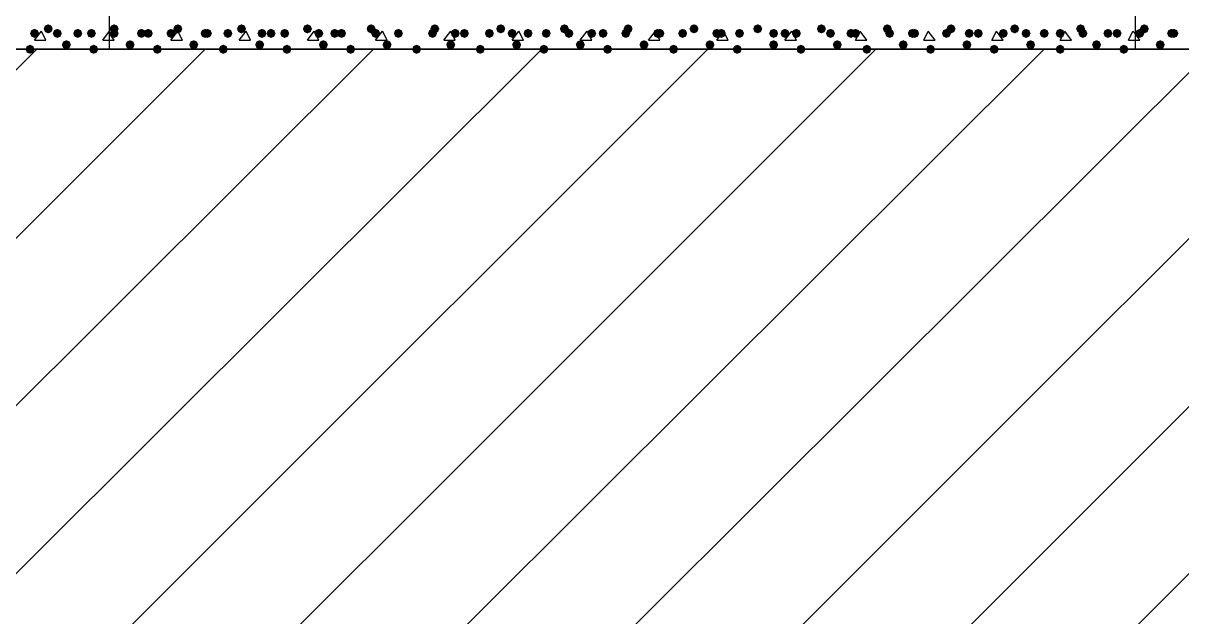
# Model space of a CAD drawing. Header units: millimetres. Extents: x 0 to 420, y 0 to 297.
# Drawn here: x 130.77 to 152.34, y 188.56 to 199.62 of the extents above; entities that cross this region are included whole.
import ezdxf

# ---------------------------------------------------------------- set-up
doc = ezdxf.new("R2010")
doc.units = ezdxf.units.MM
doc.layers.get('0').update_dxf_attribs({"linetype": 'CONTINUOUS'})

msp = doc.modelspace()

# ---------------------------------------------------------------- hatches: boundary and pattern name
at = {"true_color": 0x000007}
for points in [[(131.064, 199.432333), (131.039129, 199.372537), (130.979333, 199.347667), (130.919538, 199.372537), (130.894667, 199.432333), (130.919537, 199.492129), (130.979333, 199.517), (131.039129, 199.492129)], [(131.318, 199.517), (131.293129, 199.457204), (131.233333, 199.432333), (131.173537, 199.457204), (131.148667, 199.517), (131.173537, 199.576796), (131.233333, 199.601667), (131.293129, 199.576796)], [(131.487333, 199.432333), (131.462463, 199.372537), (131.402667, 199.347667), (131.342871, 199.372537), (131.318, 199.432333), (131.342871, 199.492129), (131.402667, 199.517), (131.462462, 199.492129)], [(131.868333, 199.432333), (131.843463, 199.372537), (131.783667, 199.347667), (131.723871, 199.372537), (131.699, 199.432333), (131.723871, 199.492129), (131.783667, 199.517), (131.843462, 199.492129)], [(132.122333, 199.432333), (132.097463, 199.372537), (132.037667, 199.347667), (131.977871, 199.372537), (131.953, 199.432333), (131.977871, 199.492129), (132.037667, 199.517), (132.097462, 199.492129)], [(151.638, 199.432333), (151.613129, 199.372537), (151.553333, 199.347667), (151.493538, 199.372537), (151.468667, 199.432333), (151.493537, 199.492129), (151.553333, 199.517), (151.613129, 199.492129)], [(151.722667, 199.517), (151.697796, 199.457204), (151.638, 199.432333), (151.578204, 199.457204), (151.553333, 199.517), (151.578204, 199.576796), (151.638, 199.601667), (151.697796, 199.576796)], [(152.230667, 199.432333), (152.205796, 199.372537), (152.146, 199.347667), (152.086204, 199.372537), (152.061333, 199.432333), (152.086204, 199.492129), (152.146, 199.517), (152.205796, 199.492129)], [(152.273, 199.432333), (152.248129, 199.372537), (152.188333, 199.347667), (152.128537, 199.372537), (152.103667, 199.432333), (152.128537, 199.492129), (152.188333, 199.517), (152.248129, 199.492129)], [(131.656667, 199.220667), (131.631796, 199.160871), (131.572, 199.136), (131.512204, 199.160871), (131.487333, 199.220667), (131.512204, 199.280462), (131.572, 199.305333), (131.631796, 199.280463)], [(152.019, 199.220667), (151.994129, 199.160871), (151.934333, 199.136), (151.874538, 199.160871), (151.849667, 199.220667), (151.874537, 199.280462), (151.934333, 199.305333), (151.994129, 199.280463)], [(130.979333, 199.136), (130.954462, 199.076204), (130.894667, 199.051333), (130.834871, 199.076204), (130.81, 199.136), (130.834871, 199.195796), (130.894667, 199.220667), (130.954462, 199.195796)], [(132.164667, 199.136), (132.139796, 199.076204), (132.08, 199.051333), (132.020204, 199.076204), (131.995333, 199.136), (132.020204, 199.195796), (132.08, 199.220667), (132.139796, 199.195796)]]:
    msp.add_hatch(color=0, dxfattribs=at).paths.add_polyline_path(points, flags=0)
at = {"true_color": 0x000008}
for points in [[(132.545667, 199.517), (132.520796, 199.457204), (132.461, 199.432333), (132.401204, 199.457204), (132.376333, 199.517), (132.401204, 199.576796), (132.461, 199.601667), (132.520796, 199.576796)], [(132.545667, 199.432333), (132.520796, 199.372537), (132.461, 199.347667), (132.401204, 199.372537), (132.376333, 199.432333), (132.401204, 199.492129), (132.461, 199.517), (132.520796, 199.492129)], [(133.053667, 199.432333), (133.028796, 199.372537), (132.969, 199.347667), (132.909204, 199.372537), (132.884333, 199.432333), (132.909204, 199.492129), (132.969, 199.517), (133.028796, 199.492129)], [(133.180667, 199.432333), (133.155796, 199.372537), (133.096, 199.347667), (133.036204, 199.372537), (133.011333, 199.432333), (133.036204, 199.492129), (133.096, 199.517), (133.155796, 199.492129)], [(133.604, 199.432333), (133.579129, 199.372537), (133.519333, 199.347667), (133.459538, 199.372537), (133.434667, 199.432333), (133.459537, 199.492129), (133.519333, 199.517), (133.579129, 199.492129)], [(133.731, 199.517), (133.706129, 199.457204), (133.646333, 199.432333), (133.586538, 199.457204), (133.561667, 199.517), (133.586537, 199.576796), (133.646333, 199.601667), (133.706129, 199.576796)], [(134.239, 199.432333), (134.214129, 199.372537), (134.154333, 199.347667), (134.094538, 199.372537), (134.069667, 199.432333), (134.094537, 199.492129), (134.154333, 199.517), (134.214129, 199.492129)], [(134.281333, 199.432333), (134.256463, 199.372537), (134.196667, 199.347667), (134.136871, 199.372537), (134.112, 199.432333), (134.136871, 199.492129), (134.196667, 199.517), (134.256462, 199.492129)], [(134.662333, 199.432333), (134.637463, 199.372537), (134.577667, 199.347667), (134.517871, 199.372537), (134.493, 199.432333), (134.517871, 199.492129), (134.577667, 199.517), (134.637462, 199.492129)], [(134.916333, 199.517), (134.891462, 199.457204), (134.831667, 199.432333), (134.771871, 199.457204), (134.747, 199.517), (134.771871, 199.576796), (134.831667, 199.601667), (134.891462, 199.576796)], [(135.297333, 199.432333), (135.272463, 199.372537), (135.212667, 199.347667), (135.152871, 199.372537), (135.128, 199.432333), (135.152871, 199.492129), (135.212667, 199.517), (135.272462, 199.492129)], [(135.466667, 199.432333), (135.441796, 199.372537), (135.382, 199.347667), (135.322204, 199.372537), (135.297333, 199.432333), (135.322204, 199.492129), (135.382, 199.517), (135.441796, 199.492129)], [(135.720667, 199.432333), (135.695796, 199.372537), (135.636, 199.347667), (135.576204, 199.372537), (135.551333, 199.432333), (135.576204, 199.492129), (135.636, 199.517), (135.695796, 199.492129)], [(136.144, 199.517), (136.119129, 199.457204), (136.059333, 199.432333), (135.999538, 199.457204), (135.974667, 199.517), (135.999537, 199.576796), (136.059333, 199.601667), (136.119129, 199.576796)], [(136.355667, 199.432333), (136.330796, 199.372537), (136.271, 199.347667), (136.211204, 199.372537), (136.186333, 199.432333), (136.211204, 199.492129), (136.271, 199.517), (136.330796, 199.492129)], [(136.652, 199.432333), (136.627129, 199.372537), (136.567333, 199.347667), (136.507538, 199.372537), (136.482667, 199.432333), (136.507537, 199.492129), (136.567333, 199.517), (136.627129, 199.492129)], [(136.779, 199.432333), (136.754129, 199.372537), (136.694333, 199.347667), (136.634537, 199.372537), (136.609667, 199.432333), (136.634537, 199.492129), (136.694333, 199.517), (136.754129, 199.492129)], [(137.329333, 199.517), (137.304463, 199.457204), (137.244667, 199.432333), (137.184871, 199.457204), (137.16, 199.517), (137.184871, 199.576796), (137.244667, 199.601667), (137.304462, 199.576796)], [(137.414, 199.432333), (137.389129, 199.372537), (137.329333, 199.347667), (137.269538, 199.372537), (137.244667, 199.432333), (137.269537, 199.492129), (137.329333, 199.517), (137.389129, 199.492129)], [(137.837333, 199.432333), (137.812463, 199.372537), (137.752667, 199.347667), (137.692871, 199.372537), (137.668, 199.432333), (137.692871, 199.492129), (137.752667, 199.517), (137.812462, 199.492129)], [(137.837333, 199.432333), (137.812463, 199.372537), (137.752667, 199.347667), (137.692871, 199.372537), (137.668, 199.432333), (137.692871, 199.492129), (137.752667, 199.517), (137.812462, 199.492129)], [(138.472333, 199.432333), (138.447463, 199.372537), (138.387667, 199.347667), (138.327871, 199.372537), (138.303, 199.432333), (138.327871, 199.492129), (138.387667, 199.517), (138.447462, 199.492129)], [(138.514667, 199.517), (138.489796, 199.457204), (138.43, 199.432333), (138.370204, 199.457204), (138.345333, 199.517), (138.370204, 199.576796), (138.43, 199.601667), (138.489796, 199.576796)], [(138.895667, 199.432333), (138.870796, 199.372537), (138.811, 199.347667), (138.751204, 199.372537), (138.726333, 199.432333), (138.751204, 199.492129), (138.811, 199.517), (138.870796, 199.492129)], [(139.065, 199.432333), (139.040129, 199.372537), (138.980333, 199.347667), (138.920537, 199.372537), (138.895667, 199.432333), (138.920537, 199.492129), (138.980333, 199.517), (139.040129, 199.492129)], [(139.530667, 199.432333), (139.505796, 199.372537), (139.446, 199.347667), (139.386204, 199.372537), (139.361333, 199.432333), (139.386204, 199.492129), (139.446, 199.517), (139.505796, 199.492129)], [(139.742333, 199.517), (139.717463, 199.457204), (139.657667, 199.432333), (139.597871, 199.457204), (139.573, 199.517), (139.597871, 199.576796), (139.657667, 199.601667), (139.717462, 199.576796)], [(139.954, 199.432333), (139.929129, 199.372537), (139.869333, 199.347667), (139.809538, 199.372537), (139.784667, 199.432333), (139.809537, 199.492129), (139.869333, 199.517), (139.929129, 199.492129)], [(140.250333, 199.432333), (140.225463, 199.372537), (140.165667, 199.347667), (140.105871, 199.372537), (140.081, 199.432333), (140.105871, 199.492129), (140.165667, 199.517), (140.225462, 199.492129)], [(140.589, 199.432333), (140.564129, 199.372537), (140.504333, 199.347667), (140.444538, 199.372537), (140.419667, 199.432333), (140.444537, 199.492129), (140.504333, 199.517), (140.564129, 199.492129)], [(140.927667, 199.517), (140.902796, 199.457204), (140.843, 199.432333), (140.783204, 199.457204), (140.758333, 199.517), (140.783204, 199.576796), (140.843, 199.601667), (140.902796, 199.576796)], [(141.012333, 199.432333), (140.987462, 199.372537), (140.927667, 199.347667), (140.867871, 199.372537), (140.843, 199.432333), (140.867871, 199.492129), (140.927667, 199.517), (140.987462, 199.492129)], [(141.435667, 199.432333), (141.410796, 199.372537), (141.351, 199.347667), (141.291204, 199.372537), (141.266333, 199.432333), (141.291204, 199.492129), (141.351, 199.517), (141.410796, 199.492129)], [(141.647333, 199.432333), (141.622463, 199.372537), (141.562667, 199.347667), (141.502871, 199.372537), (141.478, 199.432333), (141.502871, 199.492129), (141.562667, 199.517), (141.622462, 199.492129)], [(142.070667, 199.432333), (142.045796, 199.372537), (141.986, 199.347667), (141.926204, 199.372537), (141.901333, 199.432333), (141.926204, 199.492129), (141.986, 199.517), (142.045796, 199.492129)], [(142.113, 199.517), (142.088129, 199.457204), (142.028333, 199.432333), (141.968538, 199.457204), (141.943667, 199.517), (141.968537, 199.576796), (142.028333, 199.601667), (142.088129, 199.576796)], [(142.663333, 199.432333), (142.638463, 199.372537), (142.578667, 199.347667), (142.518871, 199.372537), (142.494, 199.432333), (142.518871, 199.492129), (142.578667, 199.517), (142.638462, 199.492129)], [(142.705667, 199.432333), (142.680796, 199.372537), (142.621, 199.347667), (142.561204, 199.372537), (142.536333, 199.432333), (142.561204, 199.492129), (142.621, 199.517), (142.680796, 199.492129)], [(143.129, 199.432333), (143.104129, 199.372537), (143.044333, 199.347667), (142.984537, 199.372537), (142.959667, 199.432333), (142.984537, 199.492129), (143.044333, 199.517), (143.104129, 199.492129)], [(143.340667, 199.517), (143.315796, 199.457204), (143.256, 199.432333), (143.196204, 199.457204), (143.171333, 199.517), (143.196204, 199.576796), (143.256, 199.601667), (143.315796, 199.576796)], [(143.764, 199.432333), (143.739129, 199.372537), (143.679333, 199.347667), (143.619538, 199.372537), (143.594667, 199.432333), (143.619537, 199.492129), (143.679333, 199.517), (143.739129, 199.492129)], [(143.848667, 199.432333), (143.823796, 199.372537), (143.764, 199.347667), (143.704204, 199.372537), (143.679333, 199.432333), (143.704204, 199.492129), (143.764, 199.517), (143.823796, 199.492129)], [(144.187333, 199.432333), (144.162463, 199.372537), (144.102667, 199.347667), (144.042871, 199.372537), (144.018, 199.432333), (144.042871, 199.492129), (144.102667, 199.517), (144.162462, 199.492129)], [(144.526, 199.517), (144.501129, 199.457204), (144.441333, 199.432333), (144.381538, 199.457204), (144.356667, 199.517), (144.381537, 199.576796), (144.441333, 199.601667), (144.501129, 199.576796)], [(144.822333, 199.432333), (144.797462, 199.372537), (144.737667, 199.347667), (144.677871, 199.372537), (144.653, 199.432333), (144.677871, 199.492129), (144.737667, 199.517), (144.797462, 199.492129)], [(145.034, 199.432333), (145.009129, 199.372537), (144.949333, 199.347667), (144.889538, 199.372537), (144.864667, 199.432333), (144.889537, 199.492129), (144.949333, 199.517), (145.009129, 199.492129)], [(145.245667, 199.432333), (145.220796, 199.372537), (145.161, 199.347667), (145.101204, 199.372537), (145.076333, 199.432333), (145.101204, 199.492129), (145.161, 199.517), (145.220796, 199.492129)], [(145.711333, 199.517), (145.686462, 199.457204), (145.626667, 199.432333), (145.566871, 199.457204), (145.542, 199.517), (145.566871, 199.576796), (145.626667, 199.601667), (145.686462, 199.576796)], [(145.880667, 199.432333), (145.855796, 199.372537), (145.796, 199.347667), (145.736204, 199.372537), (145.711333, 199.432333), (145.736204, 199.492129), (145.796, 199.517), (145.855796, 199.492129)], [(146.261667, 199.432333), (146.236796, 199.372537), (146.177, 199.347667), (146.117204, 199.372537), (146.092333, 199.432333), (146.117204, 199.492129), (146.177, 199.517), (146.236796, 199.492129)], [(146.346333, 199.432333), (146.321463, 199.372537), (146.261667, 199.347667), (146.201871, 199.372537), (146.177, 199.432333), (146.201871, 199.492129), (146.261667, 199.517), (146.321462, 199.492129)], [(146.939, 199.517), (146.914129, 199.457204), (146.854333, 199.432333), (146.794537, 199.457204), (146.769667, 199.517), (146.794537, 199.576796), (146.854333, 199.601667), (146.914129, 199.576796)], [(146.981333, 199.432333), (146.956462, 199.372537), (146.896667, 199.347667), (146.836871, 199.372537), (146.812, 199.432333), (146.836871, 199.492129), (146.896667, 199.517), (146.956462, 199.492129)], [(147.404667, 199.432333), (147.379796, 199.372537), (147.32, 199.347667), (147.260204, 199.372537), (147.235333, 199.432333), (147.260204, 199.492129), (147.32, 199.517), (147.379796, 199.492129)], [(147.447, 199.432333), (147.422129, 199.372537), (147.362333, 199.347667), (147.302538, 199.372537), (147.277667, 199.432333), (147.302537, 199.492129), (147.362333, 199.517), (147.422129, 199.492129)], [(148.039667, 199.432333), (148.014796, 199.372537), (147.955, 199.347667), (147.895204, 199.372537), (147.870333, 199.432333), (147.895204, 199.492129), (147.955, 199.517), (148.014796, 199.492129)], [(148.124333, 199.517), (148.099463, 199.457204), (148.039667, 199.432333), (147.979871, 199.457204), (147.955, 199.517), (147.979871, 199.576796), (148.039667, 199.601667), (148.099462, 199.576796)], [(148.463, 199.432333), (148.438129, 199.372537), (148.378333, 199.347667), (148.318537, 199.372537), (148.293667, 199.432333), (148.318537, 199.492129), (148.378333, 199.517), (148.438129, 199.492129)], [(148.632333, 199.432333), (148.607463, 199.372537), (148.547667, 199.347667), (148.487871, 199.372537), (148.463, 199.432333), (148.487871, 199.492129), (148.547667, 199.517), (148.607462, 199.492129)], [(149.098, 199.432333), (149.073129, 199.372537), (149.013333, 199.347667), (148.953537, 199.372537), (148.928667, 199.432333), (148.953537, 199.492129), (149.013333, 199.517), (149.073129, 199.492129)], [(149.309667, 199.517), (149.284796, 199.457204), (149.225, 199.432333), (149.165204, 199.457204), (149.140333, 199.517), (149.165204, 199.576796), (149.225, 199.601667), (149.284796, 199.576796)], [(149.521333, 199.432333), (149.496462, 199.372537), (149.436667, 199.347667), (149.376871, 199.372537), (149.352, 199.432333), (149.376871, 199.492129), (149.436667, 199.517), (149.496462, 199.492129)], [(149.86, 199.432333), (149.835129, 199.372537), (149.775333, 199.347667), (149.715538, 199.372537), (149.690667, 199.432333), (149.715537, 199.492129), (149.775333, 199.517), (149.835129, 199.492129)], [(150.156333, 199.432333), (150.131463, 199.372537), (150.071667, 199.347667), (150.011871, 199.372537), (149.987, 199.432333), (150.011871, 199.492129), (150.071667, 199.517), (150.131462, 199.492129)], [(150.537333, 199.517), (150.512462, 199.457204), (150.452667, 199.432333), (150.392871, 199.457204), (150.368, 199.517), (150.392871, 199.576796), (150.452667, 199.601667), (150.512462, 199.576796)], [(150.579667, 199.432333), (150.554796, 199.372537), (150.495, 199.347667), (150.435204, 199.372537), (150.410333, 199.432333), (150.435204, 199.492129), (150.495, 199.517), (150.554796, 199.492129)], [(151.045333, 199.432333), (151.020463, 199.372537), (150.960667, 199.347667), (150.900871, 199.372537), (150.876, 199.432333), (150.900871, 199.492129), (150.960667, 199.517), (151.020462, 199.492129)], [(151.214667, 199.432333), (151.189796, 199.372537), (151.13, 199.347667), (151.070204, 199.372537), (151.045333, 199.432333), (151.070204, 199.492129), (151.13, 199.517), (151.189796, 199.492129)], [(132.842, 199.220667), (132.817129, 199.160871), (132.757333, 199.136), (132.697538, 199.160871), (132.672667, 199.220667), (132.697537, 199.280462), (132.757333, 199.305333), (132.817129, 199.280463)], [(134.027333, 199.220667), (134.002463, 199.160871), (133.942667, 199.136), (133.882871, 199.160871), (133.858, 199.220667), (133.882871, 199.280462), (133.942667, 199.305333), (134.002462, 199.280463)], [(135.255, 199.220667), (135.230129, 199.160871), (135.170333, 199.136), (135.110537, 199.160871), (135.085667, 199.220667), (135.110537, 199.280462), (135.170333, 199.305333), (135.230129, 199.280463)], [(136.440333, 199.220667), (136.415463, 199.160871), (136.355667, 199.136), (136.295871, 199.160871), (136.271, 199.220667), (136.295871, 199.280462), (136.355667, 199.305333), (136.415462, 199.280463)], [(137.625667, 199.220667), (137.600796, 199.160871), (137.541, 199.136), (137.481204, 199.160871), (137.456333, 199.220667), (137.481204, 199.280462), (137.541, 199.305333), (137.600796, 199.280463)], [(138.811, 199.220667), (138.786129, 199.160871), (138.726333, 199.136), (138.666538, 199.160871), (138.641667, 199.220667), (138.666537, 199.280462), (138.726333, 199.305333), (138.786129, 199.280463)], [(140.038667, 199.220667), (140.013796, 199.160871), (139.954, 199.136), (139.894204, 199.160871), (139.869333, 199.220667), (139.894204, 199.280462), (139.954, 199.305333), (140.013796, 199.280463)], [(141.224, 199.220667), (141.199129, 199.160871), (141.139333, 199.136), (141.079537, 199.160871), (141.054667, 199.220667), (141.079537, 199.280462), (141.139333, 199.305333), (141.199129, 199.280463)], [(142.409333, 199.220667), (142.384463, 199.160871), (142.324667, 199.136), (142.264871, 199.160871), (142.24, 199.220667), (142.264871, 199.280462), (142.324667, 199.305333), (142.384462, 199.280463)], [(143.637, 199.220667), (143.612129, 199.160871), (143.552333, 199.136), (143.492538, 199.160871), (143.467667, 199.220667), (143.492537, 199.280462), (143.552333, 199.305333), (143.612129, 199.280463)], [(144.822333, 199.220667), (144.797462, 199.160871), (144.737667, 199.136), (144.677871, 199.160871), (144.653, 199.220667), (144.677871, 199.280462), (144.737667, 199.305333), (144.797462, 199.280463)], [(146.007667, 199.220667), (145.982796, 199.160871), (145.923, 199.136), (145.863204, 199.160871), (145.838333, 199.220667), (145.863204, 199.280462), (145.923, 199.305333), (145.982796, 199.280463)], [(147.235333, 199.220667), (147.210463, 199.160871), (147.150667, 199.136), (147.090871, 199.160871), (147.066, 199.220667), (147.090871, 199.280462), (147.150667, 199.305333), (147.210462, 199.280463)], [(148.420667, 199.220667), (148.395796, 199.160871), (148.336, 199.136), (148.276204, 199.160871), (148.251333, 199.220667), (148.276204, 199.280462), (148.336, 199.305333), (148.395796, 199.280463)], [(149.606, 199.220667), (149.581129, 199.160871), (149.521333, 199.136), (149.461538, 199.160871), (149.436667, 199.220667), (149.461537, 199.280462), (149.521333, 199.305333), (149.581129, 199.280463)], [(150.833667, 199.220667), (150.808796, 199.160871), (150.749, 199.136), (150.689204, 199.160871), (150.664333, 199.220667), (150.689204, 199.280462), (150.749, 199.305333), (150.808796, 199.280463)], [(133.35, 199.136), (133.325129, 199.076204), (133.265333, 199.051333), (133.205537, 199.076204), (133.180667, 199.136), (133.205537, 199.195796), (133.265333, 199.220667), (133.325129, 199.195796)], [(134.577667, 199.136), (134.552796, 199.076204), (134.493, 199.051333), (134.433204, 199.076204), (134.408333, 199.136), (134.433204, 199.195796), (134.493, 199.220667), (134.552796, 199.195796)], [(135.763, 199.136), (135.738129, 199.076204), (135.678333, 199.051333), (135.618538, 199.076204), (135.593667, 199.136), (135.618537, 199.195796), (135.678333, 199.220667), (135.738129, 199.195796)], [(136.948333, 199.136), (136.923463, 199.076204), (136.863667, 199.051333), (136.803871, 199.076204), (136.779, 199.136), (136.803871, 199.195796), (136.863667, 199.220667), (136.923462, 199.195796)], [(138.176, 199.136), (138.151129, 199.076204), (138.091333, 199.051333), (138.031538, 199.076204), (138.006667, 199.136), (138.031537, 199.195796), (138.091333, 199.220667), (138.151129, 199.195796)], [(139.361333, 199.136), (139.336462, 199.076204), (139.276667, 199.051333), (139.216871, 199.076204), (139.192, 199.136), (139.216871, 199.195796), (139.276667, 199.220667), (139.336462, 199.195796)], [(140.546667, 199.136), (140.521796, 199.076204), (140.462, 199.051333), (140.402204, 199.076204), (140.377333, 199.136), (140.402204, 199.195796), (140.462, 199.220667), (140.521796, 199.195796)], [(141.732, 199.136), (141.707129, 199.076204), (141.647333, 199.051333), (141.587538, 199.076204), (141.562667, 199.136), (141.587537, 199.195796), (141.647333, 199.220667), (141.707129, 199.195796)], [(142.959667, 199.136), (142.934796, 199.076204), (142.875, 199.051333), (142.815204, 199.076204), (142.790333, 199.136), (142.815204, 199.195796), (142.875, 199.220667), (142.934796, 199.195796)], [(144.145, 199.136), (144.120129, 199.076204), (144.060333, 199.051333), (144.000538, 199.076204), (143.975667, 199.136), (144.000537, 199.195796), (144.060333, 199.220667), (144.120129, 199.195796)], [(145.330333, 199.136), (145.305463, 199.076204), (145.245667, 199.051333), (145.185871, 199.076204), (145.161, 199.136), (145.185871, 199.195796), (145.245667, 199.220667), (145.305462, 199.195796)], [(146.558, 199.136), (146.533129, 199.076204), (146.473333, 199.051333), (146.413538, 199.076204), (146.388667, 199.136), (146.413537, 199.195796), (146.473333, 199.220667), (146.533129, 199.195796)], [(147.743333, 199.136), (147.718462, 199.076204), (147.658667, 199.051333), (147.598871, 199.076204), (147.574, 199.136), (147.598871, 199.195796), (147.658667, 199.220667), (147.718462, 199.195796)], [(148.928667, 199.136), (148.903796, 199.076204), (148.844, 199.051333), (148.784204, 199.076204), (148.759333, 199.136), (148.784204, 199.195796), (148.844, 199.220667), (148.903796, 199.195796)], [(150.156333, 199.136), (150.131463, 199.076204), (150.071667, 199.051333), (150.011871, 199.076204), (149.987, 199.136), (150.011871, 199.195796), (150.071667, 199.220667), (150.131462, 199.195796)], [(151.341667, 199.136), (151.316796, 199.076204), (151.257, 199.051333), (151.197204, 199.076204), (151.172333, 199.136), (151.197204, 199.195796), (151.257, 199.220667), (151.316796, 199.195796)]]:
    msp.add_hatch(color=0, dxfattribs=at).paths.add_polyline_path(points, flags=0)

# ---------------------------------------------------------------- linework, layer by layer
at = {"color": 0, "true_color": 0x0000fd}
msp.add_lwpolyline([(33.528, 180.086), (377.486333, 180.086), (377.486333, 199.136), (215.053333, 199.136), (215.053333, 220.345), (195.961, 220.345), (195.961, 199.136), (33.528, 199.136)], close=True, dxfattribs=at)
at = {"color": 0, "true_color": 0x000007}
for points in [[(33.528002, 199.135999), (195.961001, 199.135999), (195.961001, 220.344999), (215.053334, 220.344999), (215.053334, 199.135999), (377.486334, 199.135999), (377.486334, 180.085999), (33.528002, 180.085999)], [(130.259667, 201.252667), (130.259667, 199.136), (132.376333, 199.136), (132.376333, 201.252667)], [(151.468667, 201.252667), (151.468667, 199.136), (153.585333, 199.136), (153.585333, 201.252667)]]:
    msp.add_lwpolyline(points, close=True, dxfattribs=at)
for points in [[(130.979333, 199.305333), (131.106333, 199.474667)], [(130.979333, 199.305333), (131.191, 199.305333)], [(131.191, 199.305333), (131.106333, 199.474667)], [(132.249333, 199.305333), (132.376333, 199.474667)], [(132.249333, 199.305333), (132.376333, 199.305333)], [(132.376333, 199.432333), (132.376333, 199.474667)], [(151.553333, 199.305333), (151.468667, 199.432333)], [(151.468667, 199.305333), (151.553333, 199.305333)], [(132.376333, 199.136), (151.468667, 199.136)]]:
    msp.add_lwpolyline(points, dxfattribs=at)
at = {"color": 0, "true_color": 0x000008}
for points in [[(132.461, 199.305333), (132.376333, 199.432333)], [(132.376333, 199.305333), (132.461, 199.305333)], [(133.519333, 199.305333), (133.646333, 199.474667)], [(133.519333, 199.305333), (133.731, 199.305333)], [(133.731, 199.305333), (133.646333, 199.474667)], [(134.789333, 199.305333), (134.916333, 199.474667)], [(134.789333, 199.305333), (135.001, 199.305333)], [(135.001, 199.305333), (134.916333, 199.474667)], [(136.059333, 199.305333), (136.186333, 199.474667)], [(136.059333, 199.305333), (136.271, 199.305333)], [(136.271, 199.305333), (136.186333, 199.474667)], [(137.329333, 199.305333), (137.456333, 199.474667)], [(137.329333, 199.305333), (137.541, 199.305333)], [(137.541, 199.305333), (137.456333, 199.474667)], [(138.599333, 199.305333), (138.726333, 199.474667)], [(138.599333, 199.305333), (138.811, 199.305333)], [(138.811, 199.305333), (138.726333, 199.474667)], [(139.869333, 199.305333), (139.996333, 199.474667)], [(139.869333, 199.305333), (140.081, 199.305333)], [(140.081, 199.305333), (139.996333, 199.474667)], [(141.139333, 199.305333), (141.266333, 199.474667)], [(141.139333, 199.305333), (141.351, 199.305333)], [(141.351, 199.305333), (141.266333, 199.474667)], [(142.409333, 199.305333), (142.536333, 199.474667)], [(142.409333, 199.305333), (142.621, 199.305333)], [(142.621, 199.305333), (142.536333, 199.474667)], [(143.679333, 199.305333), (143.806333, 199.474667)], [(143.679333, 199.305333), (143.891, 199.305333)], [(143.891, 199.305333), (143.806333, 199.474667)], [(144.949333, 199.305333), (145.076333, 199.474667)], [(144.949333, 199.305333), (145.161, 199.305333)], [(145.161, 199.305333), (145.076333, 199.474667)], [(146.261667, 199.305333), (146.346333, 199.474667)], [(146.261667, 199.305333), (146.473333, 199.305333)], [(146.473333, 199.305333), (146.346333, 199.474667)], [(147.531667, 199.305333), (147.616333, 199.474667)], [(147.531667, 199.305333), (147.743333, 199.305333)], [(147.743333, 199.305333), (147.616333, 199.474667)], [(148.801667, 199.305333), (148.886333, 199.474667)], [(148.801667, 199.305333), (149.013333, 199.305333)], [(149.013333, 199.305333), (148.886333, 199.474667)], [(150.071667, 199.305333), (150.156333, 199.474667)], [(150.071667, 199.305333), (150.283333, 199.305333)], [(150.283333, 199.305333), (150.156333, 199.474667)], [(151.341667, 199.305333), (151.426333, 199.474667)], [(151.341667, 199.305333), (151.468667, 199.305333)], [(151.468667, 199.432333), (151.426333, 199.474667)]]:
    msp.add_lwpolyline(points, dxfattribs=at)
at = {"color": 0, "true_color": 0x000002}
for points in [[(111.971667, 180.086), (131.021667, 199.136)], [(115.104333, 180.086), (134.154333, 199.136)], [(118.194667, 180.086), (137.287, 199.136)], [(121.327333, 180.086), (140.419667, 199.136)], [(124.46, 180.086), (143.51, 199.136)], [(127.592667, 180.086), (146.642667, 199.136)], [(130.683, 180.086), (149.775333, 199.136)], [(133.815667, 180.086), (152.908, 199.136)], [(136.948333, 180.086), (155.998333, 199.136)], [(140.081, 180.086), (159.131, 199.136)], [(143.171333, 180.086), (162.263667, 199.136)]]:
    msp.add_lwpolyline(points, dxfattribs=at)

doc.saveas('drawing.dxf')
